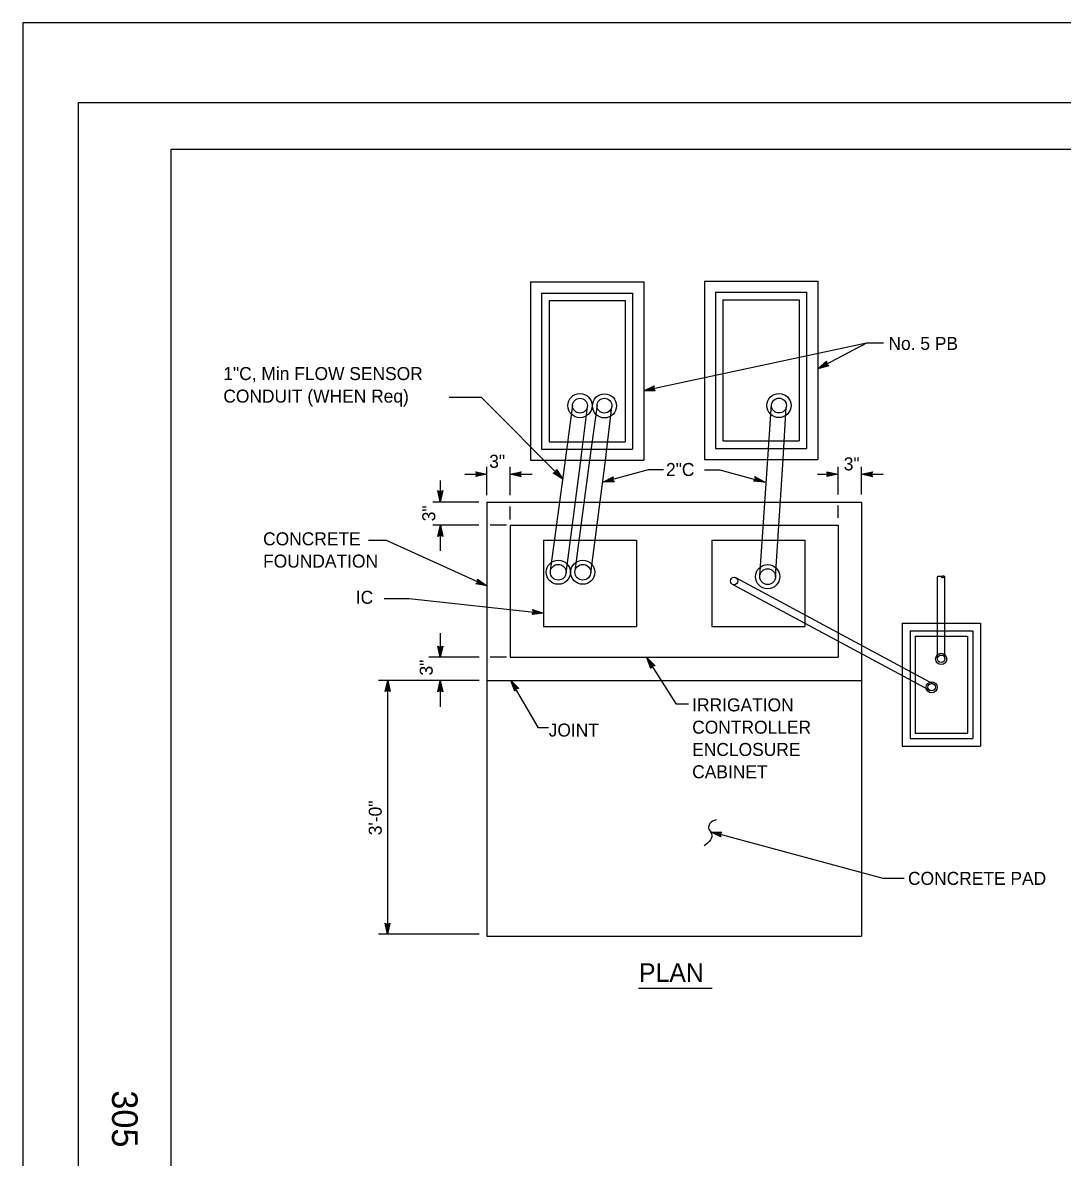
# Model space of a CAD drawing. Extents: x -894 to 866, y -472 to 714.
# Drawn here: x -894 to -334, y 103 to 714 of the extents above; entities that cross this region are included whole.
import ezdxf

# ---------------------------------------------------------------- set-up
doc = ezdxf.new("R2010")
doc.units = 0
for name, color, linetype in [('2 Exist Man Made', 7, 'Continuous'), ('56 Stage 3 Anno', 7, 'Continuous'), ('57 Undefined', 7, 'Continuous'), ('60 Nongeo Data', 7, 'Continuous'), ('border_PLOTTING-ELEMENTS', 7, 'Continuous'), ('border_rw_22x34_Cut_Lines', 7, 'Continuous'), ('border_SHEET', 7, 'Continuous'), ('border_WITHIN-BORDER-anno', 7, 'Continuous')]:
    doc.layers.add(name, color=color, linetype=linetype)

msp = doc.modelspace()

# ---------------------------------------------------------------- linework, layer by layer
at = {"layer": '2 Exist Man Made'}
for p, q in [((-401.61, 371.35), (-401.63, 415.41)), ((-397.61, 371.36), (-397.63, 415.41)), ((-511.83, 411.21), (-405.64, 354.2)), ((-510.02, 414.81), (-403.9, 357.83)), ((-420.57, 390.41), (-420.57, 324.32)), ((-420.57, 390.41), (-378.57, 390.41)), ((-416.44, 386.28), (-382.7, 386.28)), ((-416.44, 386.28), (-416.44, 328.45)), ((-382.7, 386.28), (-382.7, 328.45)), ((-378.57, 390.41), (-378.57, 324.32)), ((-413.69, 383.53), (-385.46, 383.53)), ((-413.69, 383.53), (-413.69, 331.2)), ((-385.46, 383.53), (-385.46, 331.2)), ((-413.69, 331.2), (-385.46, 331.2)), ((-420.57, 324.32), (-378.57, 324.32)), ((-416.44, 328.45), (-382.7, 328.45))]:
    msp.add_line(p, q, dxfattribs=at)
for centre, radius in [((-511.12, 413.13), 2), ((-399.66, 371.23), 3), ((-399.63, 371.3), 2), ((-404.78, 355.93), 3), ((-404.79, 355.98), 2)]:
    msp.add_circle(centre, radius, dxfattribs=at)
msp.add_spline([(-401.63, 415.41), (-401.38, 415.56), (-401.04, 415.73), (-400.71, 415.82), (-400.43, 415.8), (-400.22, 415.76), (-400.01, 415.69), (-399.82, 415.56), (-399.7, 415.44), (-399.58, 415.28), (-399.34, 415.18), (-399.02, 415.1), (-398.73, 415.08), (-398.42, 415.08), (-398.09, 415.18), (-397.83, 415.27), (-397.66, 415.36), (-397.8, 415.56), (-398.18, 415.68), (-398.48, 415.76), (-398.82, 415.79), (-399.11, 415.69), (-399.4, 415.57), (-399.59, 415.45), (-399.66, 415.37)], degree=3, dxfattribs=at)
at = {"layer": '56 Stage 3 Anno'}
for p, q in [((-439.85, 541.1), (-466.03, 527.36)), ((-466.03, 527.36), (-461.36, 531.36)), ((-461.36, 531.36), (-461.44, 529.81)), ((-461.36, 531.36), (-461.36, 531.36)), ((-460.11, 529), (-466.03, 527.36)), ((-466.03, 527.36), (-466.03, 527.36)), ((-464.81, 528.02), (-461.4, 530.93)), ((-460.46, 529.21), (-464.81, 528.01)), ((-463.59, 528.66), (-461.39, 530.54)), ((-460.84, 529.42), (-463.59, 528.66)), ((-462.37, 529.31), (-461.43, 530.11)), ((-461.16, 529.64), (-462.37, 529.31)), ((-461.44, 529.81), (-460.11, 529)), ((-460.11, 529), (-460.11, 529)), ((-559.69, 515.52), (-554.12, 518.12)), ((-553.54, 515.51), (-559.69, 515.52)), ((-559.69, 515.52), (-559.69, 515.52)), ((-553.83, 515.81), (-558.34, 515.82)), ((-558.33, 515.83), (-554.27, 517.72)), ((-556.99, 516.12), (-554.37, 517.34)), ((-554.13, 516.12), (-556.99, 516.12)), ((-555.64, 516.42), (-554.52, 516.94)), ((-554.38, 516.42), (-555.64, 516.42)), ((-554.12, 518.12), (-554.61, 516.65)), ((-554.61, 516.65), (-553.54, 515.51)), ((-554.12, 518.12), (-554.12, 518.12)), ((-553.54, 515.51), (-553.54, 515.51)), ((-656.14, 470.6), (-644.22, 470.6)), ((-649.37, 470.61), (-650.17, 471.95)), ((-650.17, 471.95), (-650.17, 471.95)), ((-650.17, 471.95), (-644.17, 470.61)), ((-644.17, 470.61), (-650.17, 469.28)), ((-650.17, 469.28), (-649.37, 470.61)), ((-649.96, 471.6), (-645.55, 470.61)), ((-645.56, 470.61), (-649.94, 469.64)), ((-646.94, 470.61), (-649.76, 469.99)), ((-649.72, 471.24), (-646.94, 470.61)), ((-649.55, 470.89), (-648.32, 470.61)), ((-648.32, 470.61), (-649.53, 470.35)), ((-644.22, 459.29), (-644.22, 474.6)), ((-644.17, 470.61), (-644.17, 470.61)), ((-631.72, 459.29), (-631.72, 474.6)), ((-631.72, 470.6), (-619.83, 470.6)), ((-631.71, 470.57), (-625.71, 471.9)), ((-625.71, 469.23), (-631.71, 470.57)), ((-631.71, 470.57), (-631.71, 470.57)), ((-625.92, 469.58), (-630.33, 470.57)), ((-630.32, 470.57), (-625.94, 471.54)), ((-628.94, 470.56), (-626.12, 471.19)), ((-626.16, 469.94), (-628.94, 470.56)), ((-627.56, 470.56), (-626.35, 470.83)), ((-626.33, 470.29), (-627.56, 470.56)), ((-625.71, 471.9), (-626.51, 470.57)), ((-626.51, 470.57), (-625.71, 469.23)), ((-625.71, 471.9), (-625.71, 471.9)), ((-608.55, 471.24), (-607.05, 471.61)), ((-603.36, 467.95), (-608.55, 471.24)), ((-608.55, 471.24), (-608.55, 471.24)), ((-604.35, 468.92), (-608.13, 471.33)), ((-605.32, 469.9), (-607.76, 471.45)), ((-606.3, 470.87), (-607.34, 471.53)), ((-607.05, 471.61), (-606.67, 473.13)), ((-606.97, 471.93), (-606.3, 470.87)), ((-606.85, 472.3), (-605.32, 469.9)), ((-606.77, 472.72), (-604.34, 468.92)), ((-606.67, 473.13), (-606.67, 473.13)), ((-606.67, 473.13), (-603.36, 467.95)), ((-466.29, 470.6), (-455.11, 470.6)), ((-460.33, 470.61), (-461.13, 471.95)), ((-461.13, 471.95), (-461.13, 471.95)), ((-461.13, 471.95), (-455.13, 470.61)), ((-455.13, 470.61), (-461.13, 469.28)), ((-461.13, 469.28), (-460.33, 470.61)), ((-460.91, 471.59), (-456.51, 470.61)), ((-456.52, 470.6), (-460.89, 469.64)), ((-457.89, 470.61), (-460.72, 469.98)), ((-460.68, 471.23), (-457.89, 470.61)), ((-460.5, 470.89), (-459.27, 470.61)), ((-459.27, 470.61), (-460.48, 470.34)), ((-455.13, 470.61), (-455.13, 470.61)), ((-455.11, 459.6), (-455.11, 474.6)), ((-442.61, 459.6), (-442.61, 474.6)), ((-442.61, 470.6), (-430.89, 470.6)), ((-442.56, 470.6), (-436.56, 471.93)), ((-436.56, 469.26), (-442.56, 470.6)), ((-442.56, 470.6), (-442.56, 470.6)), ((-436.78, 469.61), (-441.18, 470.6)), ((-441.17, 470.6), (-436.8, 471.57)), ((-439.8, 470.59), (-436.97, 471.22)), ((-437.01, 469.97), (-439.8, 470.59)), ((-438.42, 470.59), (-437.21, 470.86)), ((-437.19, 470.32), (-438.42, 470.59)), ((-436.56, 471.93), (-437.36, 470.6)), ((-437.36, 470.6), (-436.56, 469.26)), ((-436.56, 471.93), (-436.56, 471.93)), ((-669.22, 455.6), (-669.22, 467.25)), ((-650.17, 469.28), (-650.17, 469.28)), ((-625.71, 469.23), (-625.71, 469.23)), ((-603.36, 467.95), (-603.36, 467.95)), ((-581.69, 466.39), (-576.2, 469.15)), ((-575.55, 466.56), (-581.69, 466.39)), ((-581.69, 466.39), (-581.69, 466.39)), ((-575.84, 466.85), (-580.35, 466.73)), ((-580.34, 466.73), (-576.34, 468.74)), ((-579.01, 467.06), (-576.43, 468.36)), ((-576.16, 467.14), (-579.01, 467.06)), ((-577.67, 467.4), (-576.57, 467.95)), ((-576.41, 467.43), (-577.67, 467.4)), ((-576.2, 469.15), (-576.65, 467.66)), ((-576.65, 467.66), (-575.55, 466.56)), ((-576.2, 469.15), (-576.2, 469.15)), ((-575.55, 466.56), (-575.55, 466.56)), ((-500.63, 466.78), (-499.5, 467.84)), ((-494.5, 466.39), (-500.63, 466.78)), ((-500.63, 466.78), (-500.63, 466.78)), ((-495.84, 466.77), (-500.31, 467.06)), ((-497.15, 467.16), (-500.04, 467.34)), ((-499.5, 467.84), (-499.89, 469.35)), ((-499.89, 469.35), (-499.89, 469.35)), ((-499.89, 469.35), (-494.5, 466.39)), ((-499.78, 468.94), (-495.83, 466.77)), ((-498.48, 467.54), (-499.72, 467.62)), ((-499.66, 468.53), (-497.15, 467.16)), ((-499.58, 468.15), (-498.48, 467.54)), ((-494.5, 466.39), (-494.5, 466.39)), ((-461.13, 469.28), (-461.13, 469.28)), ((-436.56, 469.26), (-436.56, 469.26)), ((-669.3, 455.75), (-670.63, 461.75)), ((-670.63, 461.75), (-670.63, 461.75)), ((-670.63, 461.75), (-669.3, 460.95)), ((-669.3, 457.14), (-670.27, 461.51)), ((-669.3, 458.51), (-669.92, 461.33)), ((-669.3, 459.89), (-669.56, 461.1)), ((-669.3, 460.95), (-667.96, 461.75)), ((-667.96, 461.75), (-669.3, 455.75)), ((-668.32, 461.53), (-669.3, 457.13)), ((-668.68, 461.3), (-669.3, 458.51)), ((-669.02, 461.12), (-669.3, 459.89)), ((-667.96, 461.75), (-667.96, 461.75)), ((-648.61, 455.6), (-673.22, 455.6)), ((-669.3, 455.75), (-669.3, 455.75)), ((-631.72, 446.27), (-631.72, 453.28)), ((-455.11, 447.1), (-455.11, 453.75)), ((-648.61, 443.1), (-673.22, 443.1)), ((-670.57, 437.1), (-669.23, 443.1)), ((-670.21, 437.32), (-669.23, 441.72)), ((-669.85, 437.55), (-669.23, 440.34)), ((-669.23, 443.1), (-669.23, 443.1)), ((-669.23, 443.1), (-667.9, 437.1)), ((-669.23, 440.34), (-668.6, 437.52)), ((-669.22, 429.43), (-669.22, 443.1)), ((-669.22, 441.71), (-668.26, 437.34)), ((-633.63, 443.1), (-642.39, 443.1)), ((-669.23, 437.9), (-670.57, 437.1)), ((-670.57, 437.1), (-670.57, 437.1)), ((-669.51, 437.73), (-669.23, 438.96)), ((-669.23, 438.96), (-668.96, 437.75)), ((-667.9, 437.1), (-669.23, 437.9)), ((-667.9, 437.1), (-667.9, 437.1)), ((-650.18, 411.66), (-648.92, 412.58)), ((-644.13, 410.57), (-650.18, 411.66)), ((-650.18, 411.66), (-650.18, 411.66)), ((-645.41, 411.11), (-649.82, 411.9)), ((-646.67, 411.64), (-649.52, 412.15)), ((-647.95, 412.17), (-649.17, 412.39)), ((-648.92, 412.58), (-649.15, 414.12)), ((-649.15, 414.12), (-649.15, 414.12)), ((-649.15, 414.12), (-644.13, 410.57)), ((-649.08, 413.71), (-645.4, 411.11)), ((-649.01, 413.29), (-646.67, 411.64)), ((-648.98, 412.9), (-647.95, 412.17)), ((-644.13, 410.57), (-644.13, 410.57)), ((-618.91, 396.39), (-619.56, 397.81)), ((-619.56, 397.81), (-619.56, 397.81)), ((-619.56, 397.81), (-613.73, 395.86)), ((-619.38, 397.43), (-615.11, 396)), ((-619.19, 397.05), (-616.48, 396.15)), ((-619.84, 395.15), (-618.91, 396.39)), ((-613.73, 395.86), (-619.84, 395.15)), ((-619.84, 395.15), (-619.84, 395.15)), ((-615.12, 396), (-619.57, 395.49)), ((-616.48, 396.15), (-619.36, 395.81)), ((-617.86, 396.29), (-619.09, 396.15)), ((-619.05, 396.69), (-617.86, 396.29)), ((-613.73, 395.86), (-613.73, 395.86)), ((-669.22, 372.1), (-669.22, 385.02)), ((-669.26, 372.07), (-670.59, 378.07)), ((-670.59, 378.07), (-670.59, 378.07)), ((-670.59, 378.07), (-669.26, 377.27)), ((-669.26, 373.46), (-670.23, 377.83)), ((-669.26, 374.83), (-669.89, 377.66)), ((-669.26, 376.21), (-669.53, 377.42)), ((-669.26, 377.27), (-667.92, 378.07)), ((-667.92, 378.07), (-669.26, 372.07)), ((-668.28, 377.85), (-669.26, 373.45)), ((-668.64, 377.62), (-669.26, 374.83)), ((-668.98, 377.44), (-669.26, 376.21)), ((-667.92, 378.07), (-667.92, 378.07)), ((-648.38, 372.1), (-675.36, 372.1)), ((-669.26, 372.07), (-669.26, 372.07)), ((-633.63, 372.1), (-642.44, 372.1)), ((-555.93, 366.1), (-558.02, 371.89)), ((-558.02, 371.89), (-558.02, 371.89)), ((-558.02, 371.89), (-553.68, 367.54)), ((-555.74, 366.48), (-557.28, 370.72)), ((-557.27, 370.71), (-554.11, 367.54)), ((-555.57, 366.87), (-556.54, 369.55)), ((-556.54, 369.55), (-554.49, 367.51)), ((-555.23, 367.5), (-555.93, 366.1)), ((-555.37, 367.2), (-555.8, 368.39)), ((-555.8, 368.39), (-554.92, 367.51)), ((-553.68, 367.54), (-555.23, 367.5)), ((-553.68, 367.54), (-553.68, 367.54)), ((-555.93, 366.1), (-555.93, 366.1)), ((-648.38, 359.6), (-702.46, 359.6)), ((-698.88, 353.6), (-697.54, 359.6)), ((-697.54, 354.4), (-698.88, 353.6)), ((-698.52, 353.82), (-697.54, 358.22)), ((-698.16, 354.05), (-697.54, 356.84)), ((-697.81, 354.23), (-697.54, 355.46)), ((-697.54, 359.6), (-697.54, 359.6)), ((-697.54, 359.6), (-696.21, 353.6)), ((-697.54, 223.04), (-697.54, 359.6)), ((-697.54, 356.84), (-696.91, 354.01)), ((-697.54, 355.46), (-697.27, 354.25)), ((-696.21, 353.6), (-697.54, 354.4)), ((-697.53, 358.21), (-696.56, 353.83)), ((-670.59, 353.57), (-669.25, 359.57)), ((-669.25, 354.37), (-670.59, 353.57)), ((-670.24, 353.78), (-669.25, 358.19)), ((-669.88, 354.02), (-669.25, 356.8)), ((-669.53, 354.19), (-669.25, 355.42)), ((-669.25, 359.57), (-669.25, 359.57)), ((-669.25, 359.57), (-667.92, 353.57)), ((-669.25, 358.17), (-668.28, 353.8)), ((-669.25, 356.8), (-668.63, 353.98)), ((-669.25, 355.42), (-668.99, 354.21)), ((-667.92, 353.57), (-669.25, 354.37)), ((-669.22, 345.47), (-669.22, 359.6)), ((-629.23, 353.84), (-631.36, 359.61)), ((-631.36, 359.61), (-631.36, 359.61)), ((-631.36, 359.61), (-626.99, 355.28)), ((-629.05, 354.21), (-630.61, 358.45)), ((-630.6, 358.44), (-627.41, 355.29)), ((-628.87, 354.6), (-629.86, 357.28)), ((-629.86, 357.28), (-627.8, 355.25)), ((-628.54, 355.24), (-629.23, 353.84)), ((-628.68, 354.94), (-629.11, 356.12)), ((-629.11, 356.12), (-628.23, 355.25)), ((-626.99, 355.28), (-628.54, 355.24)), ((-626.99, 355.28), (-626.99, 355.28)), ((-698.88, 353.6), (-698.88, 353.6)), ((-696.21, 353.6), (-696.21, 353.6)), ((-670.59, 353.57), (-670.59, 353.57)), ((-667.92, 353.57), (-667.92, 353.57)), ((-629.23, 353.84), (-629.23, 353.84)), ((-518.29, 275.41), (-523.78, 278.16)), ((-523.78, 278.16), (-523.78, 278.16)), ((-523.78, 278.16), (-517.64, 278)), ((-518.41, 275.8), (-522.44, 277.82)), ((-522.43, 277.82), (-517.95, 277.7)), ((-518.55, 276.21), (-521.1, 277.49)), ((-521.1, 277.49), (-518.21, 277.41)), ((-518.64, 276.59), (-519.76, 277.15)), ((-519.76, 277.15), (-518.52, 277.12)), ((-517.64, 278), (-518.74, 276.9)), ((-518.74, 276.9), (-518.29, 275.41)), ((-518.29, 275.41), (-518.29, 275.41)), ((-517.64, 278), (-517.64, 278)), ((-697.68, 223), (-699.01, 229)), ((-699.01, 229), (-699.01, 229)), ((-699.01, 229), (-697.68, 228.2)), ((-697.69, 224.39), (-698.65, 228.76)), ((-697.68, 225.76), (-698.31, 228.58)), ((-697.68, 227.14), (-697.95, 228.35)), ((-697.68, 228.2), (-696.34, 229)), ((-696.34, 229), (-697.68, 223)), ((-696.7, 228.78), (-697.68, 224.38)), ((-697.06, 228.55), (-697.68, 225.76)), ((-697.4, 228.37), (-697.68, 227.14)), ((-696.34, 229), (-696.34, 229)), ((-648.38, 223.14), (-702.46, 223.14)), ((-697.68, 223), (-697.68, 223))]:
    msp.add_line(p, q, dxfattribs=at)
for points in [[(-430.77, 541.1), (-439.85, 541.1), (-559.69, 515.52)], [(-664.42, 511.99), (-647.35, 511.99), (-603.36, 467.95)], [(-549.17, 472.99), (-557.35, 472.99), (-581.69, 466.39)], [(-527.03, 472.99), (-518.85, 472.99), (-494.5, 466.39)], [(-707.88, 435.06), (-698.37, 435.06), (-644.13, 410.57)], [(-699.51, 403.66), (-685.99, 403.66), (-613.73, 395.86)], [(-535.68, 346.87), (-542.07, 346.87), (-558.02, 371.89)], [(-610.94, 334.11), (-616.34, 334.11), (-631.36, 359.61)], [(-419.63, 253.07), (-430.85, 253.07), (-523.78, 278.16)]]:
    msp.add_lwpolyline(points, dxfattribs=at)
msp.add_spline([(-520.68, 284.61), (-523.4, 283.41), (-524.85, 279.89), (-523.24, 277.09), (-523.81, 273.83), (-527.29, 270.67)], degree=3, dxfattribs=at)
at = {"layer": '57 Undefined'}
msp.add_line((-562.64, 194.07), (-522.91, 194.07), dxfattribs=at)
at = {"layer": '60 Nongeo Data'}
for p, q in [((-620.72, 574.1), (-620.72, 478.1)), ((-620.72, 574.1), (-559.72, 574.1)), ((-559.72, 574.1), (-559.72, 478.1)), ((-527.11, 574.48), (-527.11, 478.48)), ((-527.11, 574.48), (-466.11, 574.48)), ((-466.11, 574.48), (-466.11, 478.48)), ((-614.72, 568.1), (-565.72, 568.1)), ((-614.72, 568.1), (-614.72, 484.1)), ((-565.72, 568.1), (-565.72, 484.1)), ((-521.11, 568.48), (-472.11, 568.48)), ((-521.11, 568.48), (-521.11, 484.48)), ((-472.11, 568.48), (-472.11, 484.48)), ((-610.72, 564.1), (-569.72, 564.1)), ((-610.72, 564.1), (-610.72, 488.1)), ((-569.72, 564.1), (-569.72, 488.1)), ((-517.11, 564.48), (-476.11, 564.48)), ((-517.11, 564.48), (-517.11, 488.48)), ((-476.11, 564.48), (-476.11, 488.48)), ((-601.9, 478.17), (-597.93, 507.74)), ((-593.55, 478.12), (-590.04, 506.78)), ((-588.71, 478.17), (-584.73, 507.74)), ((-580.35, 478.12), (-576.85, 506.78)), ((-492.97, 478.62), (-490.91, 508.22)), ((-484.8, 478.63), (-483.05, 506.63)), ((-517.11, 488.48), (-476.11, 488.48)), ((-614.72, 484.1), (-565.72, 484.1)), ((-610.72, 488.1), (-569.72, 488.1)), ((-521.11, 484.48), (-472.11, 484.48)), ((-620.72, 478.1), (-559.72, 478.1)), ((-609.9, 418.66), (-601.9, 478.17)), ((-601.45, 417.41), (-593.21, 480.74)), ((-596.7, 418.66), (-588.71, 478.17)), ((-588.25, 417.41), (-580.01, 480.74)), ((-527.11, 478.48), (-466.11, 478.48)), ((-497.32, 415.87), (-492.97, 478.62)), ((-488.78, 415.31), (-484.8, 478.63)), ((-644.22, 455.6), (-644.22, 222.1)), ((-644.22, 455.6), (-442.61, 455.6)), ((-442.61, 455.6), (-442.61, 222.1)), ((-631.72, 443.1), (-455.11, 443.1)), ((-631.72, 443.1), (-631.72, 372.1)), ((-455.11, 443.1), (-455.11, 372.1)), ((-613.72, 435.1), (-613.72, 388.6)), ((-613.72, 435.1), (-563.72, 435.1)), ((-563.72, 435.1), (-563.72, 388.6)), ((-523.11, 435.1), (-523.11, 388.6)), ((-523.11, 435.1), (-473.11, 435.1)), ((-473.11, 435.1), (-473.11, 388.6)), ((-613.72, 388.6), (-563.72, 388.6)), ((-523.11, 388.6), (-473.11, 388.6)), ((-631.72, 372.1), (-455.11, 372.1)), ((-644.22, 359.6), (-442.61, 359.6)), ((-644.22, 222.1), (-442.61, 222.1))]:
    msp.add_line(p, q, dxfattribs=at)
for centre, radius in [((-594.1, 507.5), 6.5), ((-580.88, 507.39), 6.5), ((-486.98, 507.57), 6.5), ((-594.1, 507.5), 4), ((-580.91, 507.5), 4), ((-486.99, 507.54), 4), ((-605.77, 417.84), 6.5), ((-605.77, 417.84), 4.25), ((-592.57, 417.84), 6.5), ((-592.57, 417.84), 4.25), ((-493.07, 415.45), 6.5), ((-493.07, 415.45), 4.25)]:
    msp.add_circle(centre, radius, dxfattribs=at)
at = {"layer": 'border_PLOTTING-ELEMENTS'}
for points in [[(-894.04, -472.44), (865.96, -472.44), (865.96, 713.57), (-894.04, 713.57)], [(-864.04, 670.57), (835.96, 670.57), (835.96, -429.44), (-864.04, -429.44)]]:
    msp.add_lwpolyline(points, close=True, dxfattribs=at)
at = {"layer": 'border_rw_22x34_Cut_Lines'}
msp.add_lwpolyline([(-864.04, 670.57), (835.96, 670.57), (835.96, -429.44), (-864.04, -429.44)], close=True, dxfattribs=at)
at = {"layer": 'border_SHEET'}
for p, q in [((-814.04, 645.56), (810.96, 645.56)), ((-814.04, -404.44), (-814.04, 645.56))]:
    msp.add_line(p, q, dxfattribs=at)

# ---------------------------------------------------------------- texts
at = {"layer": '57 Undefined'}
for s, height, p in [('No. 5 PB ', 7, (-428.05, 537.46)), ('1"C, Min FLOW SENSOR', 7, (-786.05, 521.25)), ('CONDUIT (WHEN Req)', 7, (-786.05, 509.12)), ('3"', 7, (-642.92, 474.04)), ('2"C', 7, (-547.77, 469.64)), ('3"', 7, (-452.1, 472.65)), ('CONCRETE', 7, (-764.65, 432.33)), ('FOUNDATION', 7, (-764.65, 420.33)), ('IC', 7, (-714.74, 400.86)), ('IRRIGATION', 7, (-533.67, 342.97)), ('JOINT', 7, (-610.93, 329.43)), ('CONTROLLER', 7, (-533.67, 330.97)), ('ENCLOSURE', 7, (-533.67, 318.97)), ('CABINET', 7, (-533.67, 306.97)), ('CONCRETE PAD', 7, (-417.52, 249.62)), ('PLAN', 10, (-562.34, 197.41))]:
    msp.add_text(s, height=height, dxfattribs=at).set_placement(p)
for s, p in [('3"', (-671.96, 445.26)), ('3"', (-673.35, 362.28)), ('3\'-0"', (-700.79, 276.33))]:
    msp.add_text(s, height=7, rotation=90, dxfattribs=at).set_placement(p)
at = {"layer": 'border_WITHIN-BORDER-anno'}
msp.add_text('305', height=13.78, rotation=270, dxfattribs=at).set_placement((-845.95, 139.06))

doc.saveas('drawing.dxf')
